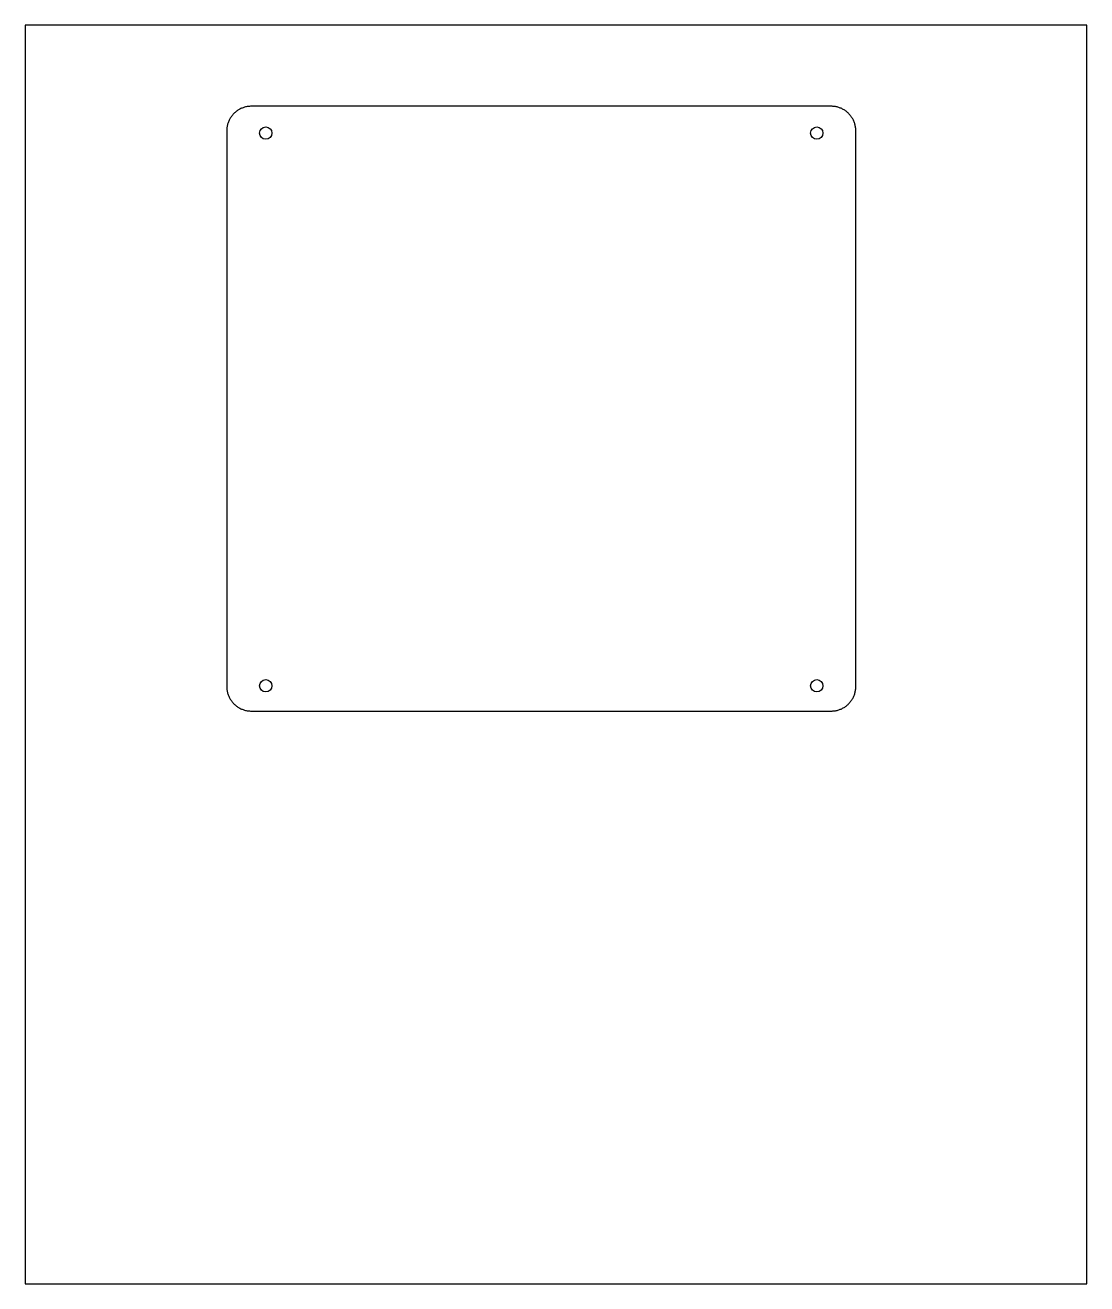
# Model space of a CAD drawing. Extents: x 3365 to 3581, y 1095 to 1351.
import ezdxf

# ---------------------------------------------------------------- set-up
doc = ezdxf.new("R2010")
doc.units = 0
doc.layers.add('2D$MOD_SUP', color=7, linetype='CONTINUOUS')
doc.layers.add('DEFAULT', color=7, linetype='CONTINUOUS')

msp = doc.modelspace()

# ---------------------------------------------------------------- linework, layer by layer
at = {"layer": '2D$MOD_SUP'}
for centre in [(3413.94, 1329.06), (3526.06, 1329.06), (3413.94, 1216.64), (3526.06, 1216.64)]:
    msp.add_circle(centre, 1.25, dxfattribs=at)
at = {"layer": 'DEFAULT'}
for points in [[(3365, 1095), (3581, 1095), (3581, 1351), (3365, 1351)], [(3406, 1216.5), (3406, 1216.33), (3406.01, 1216.16), (3406.03, 1215.99), (3406.05, 1215.82), (3406.07, 1215.65), (3406.1, 1215.48), (3406.14, 1215.32), (3406.19, 1215.15), (3406.23, 1214.99), (3406.29, 1214.83), (3406.35, 1214.67), (3406.41, 1214.51), (3406.48, 1214.35), (3406.56, 1214.2), (3406.64, 1214.05), (3406.73, 1213.9), (3406.82, 1213.76), (3406.92, 1213.62), (3407.02, 1213.48), (3407.12, 1213.34), (3407.23, 1213.21), (3407.35, 1213.09), (3407.46, 1212.96), (3407.59, 1212.85), (3407.71, 1212.73), (3407.84, 1212.62), (3407.98, 1212.52), (3408.12, 1212.42), (3408.26, 1212.32), (3408.4, 1212.23), (3408.55, 1212.14), (3408.7, 1212.06), (3408.85, 1211.98), (3409.01, 1211.91), (3409.17, 1211.85), (3409.33, 1211.79), (3409.49, 1211.73), (3409.65, 1211.69), (3409.82, 1211.64), (3409.98, 1211.6), (3410.15, 1211.57), (3410.32, 1211.55), (3410.49, 1211.53), (3410.66, 1211.51), (3410.83, 1211.5), (3411, 1211.5), (3529, 1211.5), (3529.17, 1211.5), (3529.34, 1211.51), (3529.51, 1211.53), (3529.68, 1211.55), (3529.85, 1211.57), (3530.02, 1211.6), (3530.18, 1211.64), (3530.35, 1211.69), (3530.51, 1211.73), (3530.67, 1211.79), (3530.83, 1211.85), (3530.99, 1211.91), (3531.15, 1211.98), (3531.3, 1212.06), (3531.45, 1212.14), (3531.6, 1212.23), (3531.74, 1212.32), (3531.88, 1212.42), (3532.02, 1212.52), (3532.16, 1212.62), (3532.29, 1212.73), (3532.41, 1212.85), (3532.54, 1212.96), (3532.65, 1213.09), (3532.77, 1213.21), (3532.88, 1213.34), (3532.98, 1213.48), (3533.08, 1213.62), (3533.18, 1213.76), (3533.27, 1213.9), (3533.36, 1214.05), (3533.44, 1214.2), (3533.52, 1214.35), (3533.59, 1214.51), (3533.65, 1214.67), (3533.71, 1214.83), (3533.77, 1214.99), (3533.81, 1215.15), (3533.86, 1215.32), (3533.9, 1215.48), (3533.93, 1215.65), (3533.95, 1215.82), (3533.97, 1215.99), (3533.99, 1216.16), (3534, 1216.33), (3534, 1216.5), (3534, 1329.5), (3534, 1329.67), (3533.99, 1329.84), (3533.97, 1330.01), (3533.95, 1330.18), (3533.93, 1330.35), (3533.9, 1330.52), (3533.86, 1330.68), (3533.81, 1330.85), (3533.77, 1331.01), (3533.71, 1331.17), (3533.65, 1331.33), (3533.59, 1331.49), (3533.52, 1331.65), (3533.44, 1331.8), (3533.36, 1331.95), (3533.27, 1332.1), (3533.18, 1332.24), (3533.08, 1332.38), (3532.98, 1332.52), (3532.88, 1332.66), (3532.77, 1332.79), (3532.65, 1332.91), (3532.54, 1333.04), (3532.41, 1333.15), (3532.29, 1333.27), (3532.16, 1333.38), (3532.02, 1333.48), (3531.88, 1333.58), (3531.74, 1333.68), (3531.6, 1333.77), (3531.45, 1333.86), (3531.3, 1333.94), (3531.15, 1334.02), (3530.99, 1334.09), (3530.83, 1334.15), (3530.67, 1334.21), (3530.51, 1334.27), (3530.35, 1334.31), (3530.18, 1334.36), (3530.02, 1334.4), (3529.85, 1334.43), (3529.68, 1334.45), (3529.51, 1334.47), (3529.34, 1334.49), (3529.17, 1334.5), (3529, 1334.5), (3411, 1334.5), (3410.83, 1334.5), (3410.66, 1334.49), (3410.49, 1334.47), (3410.32, 1334.45), (3410.15, 1334.43), (3409.98, 1334.4), (3409.82, 1334.36), (3409.65, 1334.31), (3409.49, 1334.27), (3409.33, 1334.21), (3409.17, 1334.15), (3409.01, 1334.09), (3408.85, 1334.02), (3408.7, 1333.94), (3408.55, 1333.86), (3408.4, 1333.77), (3408.26, 1333.68), (3408.12, 1333.58), (3407.98, 1333.48), (3407.84, 1333.38), (3407.71, 1333.27), (3407.59, 1333.15), (3407.46, 1333.04), (3407.35, 1332.91), (3407.23, 1332.79), (3407.12, 1332.66), (3407.02, 1332.52), (3406.92, 1332.38), (3406.82, 1332.24), (3406.73, 1332.1), (3406.64, 1331.95), (3406.56, 1331.8), (3406.48, 1331.65), (3406.41, 1331.49), (3406.35, 1331.33), (3406.29, 1331.17), (3406.23, 1331.01), (3406.19, 1330.85), (3406.14, 1330.68), (3406.1, 1330.52), (3406.07, 1330.35), (3406.05, 1330.18), (3406.03, 1330.01), (3406.01, 1329.84), (3406, 1329.67), (3406, 1329.5)]]:
    msp.add_lwpolyline(points, close=True, dxfattribs=at)

doc.saveas('drawing.dxf')
